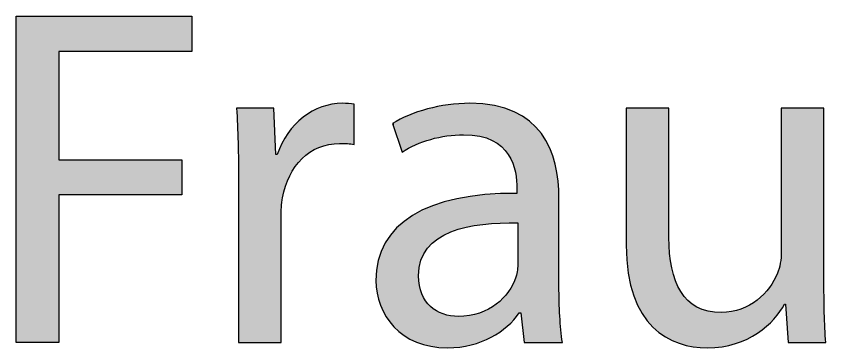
# Model space of a CAD drawing. Extents: x 0 to 360, y -268 to 0.
# Drawn here: x 206.91 to 211.92, y -177.43 to -175.38 of the extents above; entities that cross this region are included whole.
import ezdxf

# ---------------------------------------------------------------- set-up
doc = ezdxf.new("R2010")
doc.units = 0
doc.layers.add('LAYER_1', color=7, linetype='CONTINUOUS')

# ---------------------------------------------------------------- blocks, each defined once
blk = doc.blocks.new('*U275')
at = {"layer": 'LAYER_1', "color": 250, "extrusion": (0, 0, -1)}
for points in [[(-206.9059, -177.4002), (-206.9059, -175.3793), (-207.1698, -177.4002)], [(-207.1698, -177.4002), (-206.9059, -175.3793), (-207.1698, -175.3793)], [(-207.9311, -175.5982), (-207.9311, -175.3793), (-207.9939, -175.5982)], [(-207.9939, -175.5982), (-207.9311, -175.3793), (-207.9939, -175.3793)]]:
    blk.add_solid(points, dxfattribs=at)
at = {"layer": 'LAYER_1', "color": 250}
for points in [[(207.1698, -175.5982), (207.1698, -175.3793), (207.9311, -175.5982)], [(207.9311, -175.5982), (207.1698, -175.3793), (207.9311, -175.3793)], [(207.1698, -176.4857), (207.1698, -176.2699), (207.9311, -176.4857)], [(207.9311, -176.4857), (207.1698, -176.2699), (207.9311, -176.2699)]]:
    blk.add_solid(points, dxfattribs=at)
blk = doc.blocks.new('*U276')
at = {"layer": 'LAYER_1', "color": 250, "extrusion": (0, 0, -1)}
for points in [[(-208.2797, -176.1619), (-208.2701, -175.949), (-208.2797, -175.949)], [(-208.2825, -176.4018), (-208.2797, -175.949), (-208.2825, -175.949)], [(-208.2825, -177.4002), (-208.2825, -175.949), (-208.501, -177.4002)], [(-208.501, -177.4002), (-208.2825, -175.949), (-208.501, -175.949)], [(-208.501, -177.4002), (-208.501, -175.949), (-208.5134, -177.4002)], [(-208.5134, -177.4002), (-208.501, -175.949), (-208.5134, -176.2368)], [(-208.7802, -176.1925), (-208.7802, -175.9493), (-208.7981, -176.1872)], [(-208.7981, -176.1872), (-208.7981, -175.9412), (-208.8417, -176.1742)], [(-208.8417, -176.1742), (-208.8417, -175.9298), (-208.8612, -176.1724)], [(-208.8612, -176.1724), (-208.8612, -175.9246), (-208.9089, -176.1679)], [(-208.9991, -176.1739), (-208.9268, -175.919), (-208.9991, -175.925)], [(-208.6758, -176.2616), (-208.6758, -176.0111), (-208.6827, -176.256)], [(-208.6827, -176.256), (-208.6827, -176.0048), (-208.7247, -176.222)], [(-208.7247, -176.222), (-208.7247, -175.9771), (-208.7383, -176.2148)], [(-208.7383, -176.2148), (-208.7383, -175.9682), (-208.7802, -176.1925)], [(-208.6324, -176.3131), (-208.6324, -176.0506), (-208.6339, -176.3105)], [(-208.6339, -176.3105), (-208.6339, -176.0492), (-208.6758, -176.2616)], [(-208.5882, -176.3957), (-208.5882, -176.1049), (-208.5996, -176.3678)], [(-208.5996, -176.3678), (-208.5996, -176.091), (-208.6324, -176.3131)], [(-208.5512, -176.5568), (-208.5512, -176.1672), (-208.5554, -176.5038)], [(-208.5554, -176.5038), (-208.5554, -176.1602), (-208.5732, -176.4325)], [(-208.5732, -176.4325), (-208.5732, -176.1302), (-208.5882, -176.3957)], [(-208.5458, -176.6266), (-208.5458, -176.1804), (-208.5512, -176.5568)], [(-208.5134, -177.4002), (-208.5134, -176.2368), (-208.5223, -177.4002)], [(-208.5223, -177.4002), (-208.5134, -176.2368), (-208.5223, -176.2368)], [(-208.5223, -177.4002), (-208.5223, -176.2368), (-208.5458, -177.4002)]]:
    blk.add_solid(points, dxfattribs=at)
at = {"layer": 'LAYER_1', "color": 250}
for points in [[(208.2797, -176.1619), (208.2797, -175.949), (208.2825, -176.4018)], [(208.7802, -176.1925), (208.7383, -175.9682), (208.7802, -175.9493)], [(208.7981, -176.1872), (208.7802, -175.9493), (208.7981, -175.9412)], [(208.8417, -176.1742), (208.7981, -175.9412), (208.8417, -175.9298)], [(208.8612, -176.1724), (208.8417, -175.9298), (208.8612, -175.9246)], [(208.9089, -176.1679), (208.8612, -175.9246), (208.9089, -175.9205)], [(208.9268, -176.1691), (208.9089, -175.9205), (208.9268, -175.919)], [(208.9089, -176.1679), (208.9089, -175.9205), (208.9268, -176.1691)], [(208.9268, -176.1691), (208.9268, -175.919), (208.9991, -176.1739)], [(208.6758, -176.2616), (208.6339, -176.0492), (208.6758, -176.0111)], [(208.6827, -176.256), (208.6758, -176.0111), (208.6827, -176.0048)], [(208.7247, -176.222), (208.6827, -176.0048), (208.7247, -175.9771)], [(208.7383, -176.2148), (208.7247, -175.9771), (208.7383, -175.9682)], [(208.6324, -176.3131), (208.5996, -176.091), (208.6324, -176.0506)], [(208.6339, -176.3105), (208.6324, -176.0506), (208.6339, -176.0492)], [(208.5882, -176.3957), (208.5732, -176.1302), (208.5882, -176.1049)], [(208.5996, -176.3678), (208.5882, -176.1049), (208.5996, -176.091)], [(208.5512, -176.5568), (208.5458, -176.1804), (208.5512, -176.1672)], [(208.5554, -176.5038), (208.5512, -176.1672), (208.5554, -176.1602)], [(208.5732, -176.4325), (208.5554, -176.1602), (208.5732, -176.1302)], [(208.5458, -177.4002), (208.5223, -176.2368), (208.5458, -176.1804)]]:
    blk.add_solid(points, dxfattribs=at)
blk = doc.blocks.new('*U277')
at = {"layer": 'LAYER_1', "color": 250}
for points in [[(209.4173, -176.1619), (209.412, -175.9674), (209.4173, -175.9656)], [(209.4185, -176.1615), (209.4173, -175.9656), (209.4185, -175.9652)], [(209.4279, -176.1581), (209.4185, -175.9652), (209.4279, -175.962)], [(209.4295, -176.1575), (209.4279, -175.962), (209.4295, -175.9615)], [(209.4405, -176.1536), (209.4295, -175.9615), (209.4405, -175.9577)], [(209.4518, -176.1495), (209.4405, -175.9577), (209.4518, -175.9538)], [(209.453, -176.1491), (209.4518, -175.9538), (209.453, -175.9536)], [(209.4549, -176.1484), (209.453, -175.9536), (209.4549, -175.9532)], [(209.471, -176.1426), (209.4549, -175.9532), (209.471, -175.95)], [(209.4725, -176.142), (209.471, -175.95), (209.4725, -175.9497)], [(209.4739, -176.1418), (209.4725, -175.9497), (209.4739, -175.9494)], [(209.4821, -176.1401), (209.4739, -175.9494), (209.4821, -175.9478)], [(209.4838, -176.1397), (209.4821, -175.9478), (209.4838, -175.9474)], [(209.5077, -176.1347), (209.4838, -175.9474), (209.5077, -175.9426)], [(209.5161, -176.133), (209.5077, -175.9426), (209.5161, -175.941)], [(209.5494, -176.1261), (209.5161, -175.941), (209.5494, -175.9343)], [(209.5546, -176.125), (209.5494, -175.9343), (209.5546, -175.9333)], [(209.5731, -176.1211), (209.5546, -175.9333), (209.5731, -175.9295)], [(209.5772, -176.1208), (209.5731, -175.9295), (209.5772, -175.9287)], [(209.5802, -176.1206), (209.5772, -175.9287), (209.5802, -175.9281)], [(209.595, -176.1196), (209.5802, -175.9281), (209.595, -175.9271)], [(209.5969, -176.1195), (209.595, -175.9271), (209.5969, -175.927)], [(209.6335, -176.1169), (209.5969, -175.927), (209.6335, -175.9245)], [(209.6427, -176.1163), (209.6335, -175.9245), (209.6427, -175.9239)], [(209.6434, -176.1163), (209.6427, -175.9239), (209.6434, -175.9239)], [(209.6525, -176.1156), (209.6434, -175.9239), (209.6525, -175.9232)], [(209.6764, -176.114), (209.6525, -175.9232), (209.6764, -175.9216)], [(209.6786, -176.1142), (209.6764, -175.9216), (209.6786, -175.9215)], [(209.6764, -176.114), (209.6764, -175.9216), (209.6786, -176.1142)], [(209.6913, -176.1153), (209.6786, -175.9215), (209.6913, -175.9206)], [(209.6786, -176.1142), (209.6786, -175.9215), (209.6913, -176.1153)], [(209.7122, -176.1171), (209.6913, -175.9206), (209.7122, -175.9192)], [(209.6913, -176.1153), (209.6913, -175.9206), (209.7122, -176.1171)], [(209.7157, -176.1174), (209.7122, -175.9192), (209.7157, -175.919)], [(209.7122, -176.1171), (209.7122, -175.9192), (209.7157, -176.1174)], [(209.7157, -176.1174), (209.7157, -175.919), (209.7227, -176.118)], [(209.7227, -176.118), (209.7227, -175.9193), (209.7421, -176.1197)], [(209.7421, -176.1197), (209.7421, -175.9201), (209.7441, -176.1198)], [(209.7441, -176.1198), (209.7441, -175.9202), (209.7743, -176.1224)], [(209.7743, -176.1224), (209.7743, -175.9215), (209.7759, -176.1226)], [(209.7759, -176.1226), (209.7759, -175.9216), (209.7875, -176.1264)], [(209.7875, -176.1264), (209.7875, -175.9221), (209.7947, -176.1288)], [(209.7947, -176.1288), (209.7947, -175.9224), (209.795, -176.1289)], [(209.795, -176.1289), (209.795, -175.9224), (209.8029, -176.1315)], [(209.8029, -176.1315), (209.8029, -175.9236), (209.8079, -176.1332)], [(209.8079, -176.1332), (209.8079, -175.9243), (209.8297, -176.1404)], [(209.8297, -176.1404), (209.8297, -175.9273), (209.8466, -176.146)], [(209.8466, -176.146), (209.8466, -175.9297), (209.8533, -176.1482)], [(209.8533, -176.1482), (209.8533, -175.9307), (209.8668, -176.1572)], [(209.8668, -176.1572), (209.8668, -175.9326), (209.8781, -176.1648)], [(209.8781, -176.1648), (209.8781, -175.9354), (209.8998, -176.1793)], [(209.8998, -176.1793), (209.8998, -175.9409), (209.9031, -176.1815)], [(209.9031, -176.1815), (209.9031, -175.9417), (209.9114, -176.1871)], [(209.9114, -176.1871), (209.9114, -175.9438), (209.9196, -176.1966)], [(209.9196, -176.1966), (209.9196, -175.9459), (209.9314, -176.2103)], [(209.9314, -176.2103), (209.9314, -175.9488), (209.9468, -176.2283)], [(209.9468, -176.2283), (209.9468, -175.9547), (209.9528, -176.2353)], [(209.9528, -176.2353), (209.9528, -175.957), (209.9538, -176.2373)], [(209.9538, -176.2373), (209.9538, -175.9574), (209.9804, -176.2893)], [(209.2954, -176.2218), (209.2618, -176.0314), (209.2954, -176.0141)], [(209.3074, -176.2152), (209.2954, -176.0141), (209.3074, -176.0079)], [(209.3078, -176.2149), (209.3074, -176.0079), (209.3078, -176.0077)], [(209.3353, -176.1998), (209.3078, -176.0077), (209.3353, -175.9936)], [(209.3597, -176.1863), (209.3353, -175.9936), (209.3597, -175.9853)], [(209.3786, -176.1759), (209.3597, -175.9853), (209.3786, -175.9788)], [(209.3841, -176.1739), (209.3786, -175.9788), (209.3841, -175.977)], [(209.3974, -176.1691), (209.3841, -175.977), (209.3974, -175.9724)], [(209.3987, -176.1686), (209.3974, -175.9724), (209.3987, -175.972)], [(209.4011, -176.1678), (209.3987, -175.972), (209.4011, -175.9711)], [(209.4026, -176.1672), (209.4011, -175.9711), (209.4026, -175.9707)], [(209.4088, -176.165), (209.4026, -175.9707), (209.4088, -175.9685)], [(209.412, -176.1638), (209.4088, -175.9685), (209.412, -175.9674)], [(209.9804, -176.2893), (209.9804, -175.9675), (209.9808, -176.2906)], [(209.9808, -176.2906), (209.9808, -175.9676), (209.9872, -176.3128)], [(209.9872, -176.3128), (209.9872, -175.9701), (209.989, -176.3189)], [(209.989, -176.3189), (209.989, -175.9708), (209.9967, -176.345)], [(209.9967, -176.345), (209.9967, -175.9749), (210.0003, -176.3824)], [(210.0003, -176.3824), (210.0003, -175.9768), (210.0065, -176.4468)], [(210.0306, -177.2173), (210.0306, -175.9929), (210.0402, -177.3021)], [(210.0402, -177.3021), (210.0402, -175.998), (210.0513, -177.4002)], [(209.2453, -176.0739), (209.2355, -176.0449), (209.2453, -176.0399)], [(209.2618, -176.1227), (209.2453, -176.0399), (209.2618, -176.0314)], [(209.2453, -176.0739), (209.2453, -176.0399), (209.2618, -176.1227)], [(209.2618, -176.1227), (209.2618, -176.0314), (209.2954, -176.2218)], [(209.6335, -176.7023), (209.5969, -176.521), (209.6335, -176.5104)], [(209.6427, -176.6991), (209.6335, -176.5104), (209.6427, -176.509)], [(209.6434, -176.6989), (209.6427, -176.509), (209.6434, -176.5089)], [(209.6525, -176.6964), (209.6434, -176.5089), (209.6525, -176.5076)], [(209.6764, -176.6901), (209.6525, -176.5076), (209.6764, -176.5041)], [(209.6786, -176.6895), (209.6764, -176.5041), (209.6786, -176.5037)], [(209.6913, -176.6861), (209.6786, -176.5037), (209.6913, -176.5019)], [(209.7122, -176.682), (209.6913, -176.5019), (209.7122, -176.4988)], [(209.7157, -176.6813), (209.7122, -176.4988), (209.7157, -176.4983)], [(209.7227, -176.6799), (209.7157, -176.4983), (209.7227, -176.4972)], [(209.7421, -176.676), (209.7227, -176.4972), (209.7421, -176.4944)], [(209.7441, -176.6758), (209.7421, -176.4944), (209.7441, -176.4941)], [(209.7743, -176.6715), (209.7441, -176.4941), (209.7743, -176.4896)], [(209.7759, -176.6712), (209.7743, -176.4896), (209.7759, -176.4894)], [(209.7875, -176.6696), (209.7759, -176.4894), (209.7875, -176.4877)], [(209.7947, -176.6686), (209.7875, -176.4877), (209.7947, -176.4866)], [(209.795, -176.6685), (209.7947, -176.4866), (209.795, -176.4866)], [(209.8029, -176.6679), (209.795, -176.4866), (209.8029, -176.4854)], [(209.8079, -176.6676), (209.8029, -176.4854), (209.8079, -176.4846)], [(209.8297, -176.6659), (209.8079, -176.4846), (209.8297, -176.4838)], [(209.8466, -176.6647), (209.8297, -176.4838), (209.8466, -176.4831)], [(209.8533, -176.6642), (209.8466, -176.4831), (209.8533, -176.4828)], [(209.8668, -176.6631), (209.8533, -176.4828), (209.8668, -176.4823)], [(209.8781, -176.6623), (209.8668, -176.4823), (209.8781, -176.4818)], [(209.8998, -176.6607), (209.8781, -176.4818), (209.8998, -176.481)], [(209.9031, -176.6604), (209.8998, -176.481), (209.9031, -176.4809)], [(209.9114, -176.6604), (209.9031, -176.4809), (209.9114, -176.4805)], [(209.9196, -176.6603), (209.9114, -176.4805), (209.9196, -176.4802)], [(209.9314, -176.6602), (209.9196, -176.4802), (209.9314, -176.4797)], [(209.9468, -176.6601), (209.9314, -176.4797), (209.9468, -176.4791)], [(209.9528, -176.6601), (209.9468, -176.4791), (209.9528, -176.4789)], [(209.9538, -176.6601), (209.9528, -176.4789), (209.9538, -176.4788)], [(209.9804, -176.6599), (209.9538, -176.4788), (209.9804, -176.4778)], [(209.9808, -176.6599), (209.9804, -176.4778), (209.9808, -176.4778)], [(209.9872, -176.6598), (209.9808, -176.4778), (209.9872, -176.4775)], [(209.989, -176.6598), (209.9872, -176.4775), (209.989, -176.4774)], [(209.9967, -176.6598), (209.989, -176.4774), (209.9967, -176.4771)], [(210.0003, -176.6598), (209.9967, -176.4771), (210.0003, -176.477)], [(210.0065, -176.6597), (210.0003, -176.477), (210.0065, -176.4767)], [(209.4518, -176.8174), (209.4405, -176.5722), (209.4518, -176.5673)], [(209.453, -176.8156), (209.4518, -176.5673), (209.453, -176.5668)], [(209.4549, -176.8136), (209.453, -176.5668), (209.4549, -176.566)], [(209.471, -176.7964), (209.4549, -176.566), (209.471, -176.5591)], [(209.4725, -176.7948), (209.471, -176.5591), (209.4725, -176.5585)], [(209.4739, -176.7933), (209.4725, -176.5585), (209.4739, -176.5579)], [(209.4821, -176.7846), (209.4739, -176.5579), (209.4821, -176.5544)], [(209.4838, -176.7832), (209.4821, -176.5544), (209.4838, -176.5536)], [(209.5077, -176.7643), (209.4838, -176.5536), (209.5077, -176.5467)], [(209.5161, -176.7576), (209.5077, -176.5467), (209.5161, -176.5443)], [(209.5494, -176.7376), (209.5161, -176.5443), (209.5494, -176.5347)], [(209.5546, -176.7346), (209.5494, -176.5347), (209.5546, -176.5332)], [(209.5731, -176.726), (209.5546, -176.5332), (209.5731, -176.5278)], [(209.5772, -176.7242), (209.5731, -176.5278), (209.5772, -176.5266)], [(209.5802, -176.7228), (209.5772, -176.5266), (209.5802, -176.5258)], [(209.595, -176.716), (209.5802, -176.5258), (209.595, -176.5215)], [(209.5969, -176.7151), (209.595, -176.5215), (209.5969, -176.521)], [(209.3597, -177.3844), (209.3353, -176.6308), (209.3597, -176.6138)], [(209.3786, -177.3946), (209.3597, -176.6138), (209.3786, -176.6035)], [(209.3597, -177.3844), (209.3597, -176.6138), (209.3786, -177.3946)], [(209.3841, -177.3975), (209.3786, -176.6035), (209.3841, -176.6005)], [(209.3786, -177.3946), (209.3786, -176.6035), (209.3841, -177.3975)], [(209.3974, -177.4014), (209.3841, -176.6005), (209.3974, -176.5932)], [(209.3841, -177.3975), (209.3841, -176.6005), (209.3974, -177.4014)], [(209.3987, -176.9688), (209.3974, -176.5932), (209.3987, -176.5925)], [(209.4011, -176.9363), (209.3987, -176.5925), (209.4011, -176.5911)], [(209.4026, -176.9304), (209.4011, -176.5911), (209.4026, -176.5903)], [(209.4088, -176.9045), (209.4026, -176.5903), (209.4088, -176.5869)], [(209.412, -176.8912), (209.4088, -176.5869), (209.412, -176.5852)], [(209.4173, -176.8791), (209.412, -176.5852), (209.4173, -176.5823)], [(209.4185, -176.8764), (209.4173, -176.5823), (209.4185, -176.5816)], [(209.4279, -176.8547), (209.4185, -176.5816), (209.4279, -176.5776)], [(209.4295, -176.8511), (209.4279, -176.5776), (209.4295, -176.5769)], [(209.4405, -176.8345), (209.4295, -176.5769), (209.4405, -176.5722)], [(209.2954, -177.346), (209.2618, -176.6906), (209.2954, -176.6608)], [(209.3074, -177.3562), (209.2954, -176.6608), (209.3074, -176.6502)], [(209.2954, -177.346), (209.2954, -176.6608), (209.3074, -177.3562)], [(209.3078, -177.3566), (209.3074, -176.6502), (209.3078, -176.6499)], [(209.3074, -177.3562), (209.3074, -176.6502), (209.3078, -177.3566)], [(209.3353, -177.3713), (209.3078, -176.6499), (209.3353, -176.6308)], [(209.3078, -177.3566), (209.3078, -176.6499), (209.3353, -177.3713)], [(209.3353, -177.3713), (209.3353, -176.6308), (209.3597, -177.3844)], [(209.2453, -177.3034), (209.2355, -176.7209), (209.2453, -176.7096)], [(209.2618, -177.3175), (209.2453, -176.7096), (209.2618, -176.6906)], [(209.2453, -177.3034), (209.2453, -176.7096), (209.2618, -177.3175)], [(209.2618, -177.3175), (209.2618, -176.6906), (209.2954, -177.346)], [(209.223, -177.2747), (209.1965, -176.7753), (209.223, -176.7351)], [(209.2355, -177.2908), (209.223, -176.7351), (209.2355, -176.7209)], [(209.223, -177.2747), (209.223, -176.7351), (209.2355, -177.2908)], [(209.2355, -177.2908), (209.2355, -176.7209), (209.2453, -177.3034)], [(209.191, -177.2294), (209.166, -176.836), (209.191, -176.7836)], [(209.1965, -177.2405), (209.191, -176.7836), (209.1965, -176.7753)], [(209.191, -177.2294), (209.191, -176.7836), (209.1965, -177.2405)], [(209.1965, -177.2405), (209.1965, -176.7753), (209.223, -177.2747)], [(209.1615, -177.17), (209.148, -176.8924), (209.1615, -176.85)], [(209.166, -177.179), (209.1615, -176.85), (209.166, -176.836)], [(209.1615, -177.17), (209.1615, -176.85), (209.166, -177.179)], [(209.166, -177.179), (209.166, -176.836), (209.191, -177.2294)], [(209.148, -177.1214), (209.1405, -176.9338), (209.148, -176.8924)], [(209.148, -177.1214), (209.148, -176.8924), (209.1615, -177.17)], [(210.012, -177.2284), (210.0095, -176.9512), (210.012, -176.9115)], [(209.1371, -177.0569), (209.1335, -177.0164), (209.1371, -176.9525)], [(209.1405, -177.0946), (209.1371, -176.9525), (209.1405, -176.9338)], [(209.1371, -177.0569), (209.1371, -176.9525), (209.1405, -177.0946)], [(209.1405, -177.0946), (209.1405, -176.9338), (209.148, -177.1214)], [(210.0065, -177.2353), (210.0003, -176.9954), (210.0065, -176.9657)], [(210.0095, -177.2315), (210.0065, -176.9657), (210.0095, -176.9512)], [(209.3974, -177.4014), (209.3974, -176.9864), (209.3987, -177.4018)], [(209.3987, -177.4018), (209.3987, -177.0179), (209.4011, -177.4025)], [(209.9967, -177.2475), (209.989, -177.0217), (209.9967, -177.0039)], [(210.0003, -177.243), (209.9967, -177.0039), (210.0003, -176.9954)], [(209.4011, -177.4025), (209.4011, -177.0364), (209.4026, -177.4029)], [(209.4026, -177.4029), (209.4026, -177.0472), (209.4088, -177.4047)], [(209.9804, -177.2661), (209.9538, -177.0852), (209.9804, -177.0418)], [(209.9808, -177.2657), (209.9804, -177.0418), (209.9808, -177.0411)], [(209.9872, -177.2593), (209.9808, -177.0411), (209.9872, -177.0259)], [(209.989, -177.257), (209.9872, -177.0259), (209.989, -177.0217)], [(209.4088, -177.4047), (209.4088, -177.0743), (209.412, -177.4057)], [(209.412, -177.4057), (209.412, -177.0837), (209.4173, -177.4072)], [(209.4173, -177.4072), (209.4173, -177.0992), (209.4185, -177.4076)], [(209.4185, -177.4076), (209.4185, -177.1017), (209.4279, -177.4103)], [(209.9314, -177.3111), (209.9196, -177.1263), (209.9314, -177.1122)], [(209.9468, -177.2991), (209.9314, -177.1122), (209.9468, -177.0937)], [(209.9528, -177.2931), (209.9468, -177.0937), (209.9528, -177.0864)], [(209.9538, -177.2922), (209.9528, -177.0864), (209.9538, -177.0852)], [(209.4279, -177.4103), (209.4279, -177.1219), (209.4295, -177.4108)], [(209.4295, -177.4108), (209.4295, -177.1245), (209.4405, -177.414)], [(209.4405, -177.414), (209.4405, -177.1426), (209.4518, -177.4173)], [(209.4518, -177.4173), (209.4518, -177.1571), (209.453, -177.4177)], [(209.453, -177.4177), (209.453, -177.1587), (209.4549, -177.4182)], [(209.4549, -177.4182), (209.4549, -177.1611), (209.471, -177.423)], [(209.8781, -177.3488), (209.8668, -177.1702), (209.8781, -177.163)], [(209.8998, -177.3357), (209.8781, -177.163), (209.8998, -177.1438)], [(209.9031, -177.3331), (209.8998, -177.1438), (209.9031, -177.1409)], [(209.9114, -177.3267), (209.9031, -177.1409), (209.9114, -177.1336)], [(209.9196, -177.3203), (209.9114, -177.1336), (209.9196, -177.1263)], [(209.471, -177.423), (209.471, -177.1776), (209.4725, -177.4234)], [(209.4725, -177.4234), (209.4725, -177.1787), (209.4739, -177.4238)], [(209.4739, -177.4238), (209.4739, -177.1797), (209.4821, -177.4245)], [(209.4821, -177.4245), (209.4821, -177.1857), (209.4838, -177.4247)], [(209.4838, -177.4247), (209.4838, -177.1869), (209.5077, -177.4268)], [(209.5077, -177.4268), (209.5077, -177.2045), (209.5161, -177.4276)], [(209.5161, -177.4276), (209.5161, -177.2083), (209.5494, -177.4306)], [(209.7743, -177.3991), (209.7441, -177.2264), (209.7743, -177.2176)], [(209.7759, -177.3986), (209.7743, -177.2176), (209.7759, -177.217)], [(209.7875, -177.3949), (209.7759, -177.217), (209.7875, -177.2126)], [(209.7947, -177.3916), (209.7875, -177.2126), (209.7947, -177.2098)], [(209.795, -177.3914), (209.7947, -177.2098), (209.795, -177.2097)], [(209.8029, -177.3879), (209.795, -177.2097), (209.8029, -177.2067)], [(209.8079, -177.3856), (209.8029, -177.2067), (209.8079, -177.2043)], [(209.8297, -177.3757), (209.8079, -177.2043), (209.8297, -177.1939)], [(209.8466, -177.3679), (209.8297, -177.1939), (209.8466, -177.1831)], [(209.8533, -177.3639), (209.8466, -177.1831), (209.8533, -177.1788)], [(209.8668, -177.3557), (209.8533, -177.1788), (209.8668, -177.1702)], [(209.5494, -177.4306), (209.5494, -177.2234), (209.5546, -177.4311)], [(209.5546, -177.4311), (209.5546, -177.2247), (209.5731, -177.4327)], [(209.5731, -177.4327), (209.5731, -177.2292), (209.5772, -177.4331)], [(209.6525, -177.4285), (209.6434, -177.2383), (209.6525, -177.2379)], [(209.6764, -177.424), (209.6525, -177.2379), (209.6764, -177.237)], [(209.6786, -177.4236), (209.6764, -177.237), (209.6786, -177.2369)], [(209.6913, -177.4213), (209.6786, -177.2369), (209.6913, -177.2354)], [(209.7122, -177.4174), (209.6913, -177.2354), (209.7122, -177.2329)], [(209.7157, -177.4167), (209.7122, -177.2329), (209.7157, -177.2322)], [(209.7227, -177.4154), (209.7157, -177.2322), (209.7227, -177.2307)], [(209.7421, -177.4093), (209.7227, -177.2307), (209.7421, -177.2268)], [(209.7441, -177.4086), (209.7421, -177.2268), (209.7441, -177.2264)]]:
    blk.add_solid(points, dxfattribs=at)
at = {"layer": 'LAYER_1', "color": 250, "extrusion": (0, 0, -1)}
for points in [[(-209.4173, -176.1619), (-209.4173, -175.9656), (-209.4185, -176.1615)], [(-209.4185, -176.1615), (-209.4185, -175.9652), (-209.4279, -176.1581)], [(-209.4279, -176.1581), (-209.4279, -175.962), (-209.4295, -176.1575)], [(-209.4295, -176.1575), (-209.4295, -175.9615), (-209.4405, -176.1536)], [(-209.4405, -176.1536), (-209.4405, -175.9577), (-209.4518, -176.1495)], [(-209.4518, -176.1495), (-209.4518, -175.9538), (-209.453, -176.1491)], [(-209.453, -176.1491), (-209.453, -175.9536), (-209.4549, -176.1484)], [(-209.4549, -176.1484), (-209.4549, -175.9532), (-209.471, -176.1426)], [(-209.471, -176.1426), (-209.471, -175.95), (-209.4725, -176.142)], [(-209.4725, -176.142), (-209.4725, -175.9497), (-209.4739, -176.1418)], [(-209.4739, -176.1418), (-209.4739, -175.9494), (-209.4821, -176.1401)], [(-209.4821, -176.1401), (-209.4821, -175.9478), (-209.4838, -176.1397)], [(-209.4838, -176.1397), (-209.4838, -175.9474), (-209.5077, -176.1347)], [(-209.5077, -176.1347), (-209.5077, -175.9426), (-209.5161, -176.133)], [(-209.5161, -176.133), (-209.5161, -175.941), (-209.5494, -176.1261)], [(-209.5494, -176.1261), (-209.5494, -175.9343), (-209.5546, -176.125)], [(-209.5546, -176.125), (-209.5546, -175.9333), (-209.5731, -176.1211)], [(-209.5731, -176.1211), (-209.5731, -175.9295), (-209.5772, -176.1208)], [(-209.5772, -176.1208), (-209.5772, -175.9287), (-209.5802, -176.1206)], [(-209.5802, -176.1206), (-209.5802, -175.9281), (-209.595, -176.1196)], [(-209.595, -176.1196), (-209.595, -175.9271), (-209.5969, -176.1195)], [(-209.5969, -176.1195), (-209.5969, -175.927), (-209.6335, -176.1169)], [(-209.6335, -176.1169), (-209.6335, -175.9245), (-209.6427, -176.1163)], [(-209.6427, -176.1163), (-209.6427, -175.9239), (-209.6434, -176.1163)], [(-209.6434, -176.1163), (-209.6434, -175.9239), (-209.6525, -176.1156)], [(-209.6525, -176.1156), (-209.6525, -175.9232), (-209.6764, -176.114)], [(-209.7227, -176.118), (-209.7157, -175.919), (-209.7227, -175.9193)], [(-209.7421, -176.1197), (-209.7227, -175.9193), (-209.7421, -175.9201)], [(-209.7441, -176.1198), (-209.7421, -175.9201), (-209.7441, -175.9202)], [(-209.7743, -176.1224), (-209.7441, -175.9202), (-209.7743, -175.9215)], [(-209.7759, -176.1226), (-209.7743, -175.9215), (-209.7759, -175.9216)], [(-209.7875, -176.1264), (-209.7759, -175.9216), (-209.7875, -175.9221)], [(-209.7947, -176.1288), (-209.7875, -175.9221), (-209.7947, -175.9224)], [(-209.795, -176.1289), (-209.7947, -175.9224), (-209.795, -175.9224)], [(-209.8029, -176.1315), (-209.795, -175.9224), (-209.8029, -175.9236)], [(-209.8079, -176.1332), (-209.8029, -175.9236), (-209.8079, -175.9243)], [(-209.8297, -176.1404), (-209.8079, -175.9243), (-209.8297, -175.9273)], [(-209.8466, -176.146), (-209.8297, -175.9273), (-209.8466, -175.9297)], [(-209.8533, -176.1482), (-209.8466, -175.9297), (-209.8533, -175.9307)], [(-209.8668, -176.1572), (-209.8533, -175.9307), (-209.8668, -175.9326)], [(-209.8781, -176.1648), (-209.8668, -175.9326), (-209.8781, -175.9354)], [(-209.8998, -176.1793), (-209.8781, -175.9354), (-209.8998, -175.9409)], [(-209.9031, -176.1815), (-209.8998, -175.9409), (-209.9031, -175.9417)], [(-209.9114, -176.1871), (-209.9031, -175.9417), (-209.9114, -175.9438)], [(-209.9196, -176.1966), (-209.9114, -175.9438), (-209.9196, -175.9459)], [(-209.9314, -176.2103), (-209.9196, -175.9459), (-209.9314, -175.9488)], [(-209.9468, -176.2283), (-209.9314, -175.9488), (-209.9468, -175.9547)], [(-209.9528, -176.2353), (-209.9468, -175.9547), (-209.9528, -175.957)], [(-209.9538, -176.2373), (-209.9528, -175.957), (-209.9538, -175.9574)], [(-209.9804, -176.2893), (-209.9538, -175.9574), (-209.9804, -175.9675)], [(-209.2954, -176.2218), (-209.2954, -176.0141), (-209.3074, -176.2152)], [(-209.3074, -176.2152), (-209.3074, -176.0079), (-209.3078, -176.2149)], [(-209.3078, -176.2149), (-209.3078, -176.0077), (-209.3353, -176.1998)], [(-209.3353, -176.1998), (-209.3353, -175.9936), (-209.3597, -176.1863)], [(-209.3597, -176.1863), (-209.3597, -175.9853), (-209.3786, -176.1759)], [(-209.3786, -176.1759), (-209.3786, -175.9788), (-209.3841, -176.1739)], [(-209.3841, -176.1739), (-209.3841, -175.977), (-209.3974, -176.1691)], [(-209.3974, -176.1691), (-209.3974, -175.9724), (-209.3987, -176.1686)], [(-209.3987, -176.1686), (-209.3987, -175.972), (-209.4011, -176.1678)], [(-209.4011, -176.1678), (-209.4011, -175.9711), (-209.4026, -176.1672)], [(-209.4026, -176.1672), (-209.4026, -175.9707), (-209.4088, -176.165)], [(-209.4088, -176.165), (-209.4088, -175.9685), (-209.412, -176.1638)], [(-209.412, -176.1638), (-209.412, -175.9674), (-209.4173, -176.1619)], [(-209.9808, -176.2906), (-209.9804, -175.9675), (-209.9808, -175.9676)], [(-209.9872, -176.3128), (-209.9808, -175.9676), (-209.9872, -175.9701)], [(-209.989, -176.3189), (-209.9872, -175.9701), (-209.989, -175.9708)], [(-209.9967, -176.345), (-209.989, -175.9708), (-209.9967, -175.9749)], [(-210.0003, -176.3824), (-209.9967, -175.9749), (-210.0003, -175.9768)], [(-210.0065, -176.4468), (-210.0003, -175.9768), (-210.0065, -175.9801)], [(-210.0065, -176.6597), (-210.0065, -175.9801), (-210.0095, -176.6597)], [(-210.0095, -176.6597), (-210.0065, -175.9801), (-210.0095, -175.9817)], [(-210.0095, -176.6597), (-210.0095, -175.9817), (-210.012, -176.6597)], [(-210.012, -176.6597), (-210.0095, -175.9817), (-210.012, -175.983)], [(-210.012, -177.2284), (-210.012, -175.983), (-210.0209, -177.2173)], [(-210.0209, -177.2173), (-210.012, -175.983), (-210.0209, -175.9878)], [(-210.0209, -177.2173), (-210.0209, -175.9878), (-210.0306, -177.2173)], [(-210.0306, -177.2173), (-210.0209, -175.9878), (-210.0306, -175.9929)], [(-210.0402, -177.3021), (-210.0306, -175.9929), (-210.0402, -175.998)], [(-210.0513, -177.4002), (-210.0402, -175.998), (-210.0513, -176.0059)], [(-210.0513, -177.4002), (-210.0513, -176.0059), (-210.0851, -177.4002)], [(-210.0851, -177.4002), (-210.0513, -176.0059), (-210.0851, -176.03)], [(-210.0851, -177.4002), (-210.0851, -176.03), (-210.1242, -177.4002)], [(-210.1242, -177.4002), (-210.0851, -176.03), (-210.1242, -176.0663)], [(-210.1242, -177.4002), (-210.1242, -176.0663), (-210.1577, -177.4002)], [(-210.1577, -177.4002), (-210.1242, -176.0663), (-210.1577, -176.1064)], [(-210.1577, -177.4002), (-210.1577, -176.1064), (-210.2095, -177.4002)], [(-210.2095, -177.4002), (-210.1577, -176.1064), (-210.2095, -176.1963)], [(-210.2095, -177.4002), (-210.2095, -176.1963), (-210.2432, -177.4002)], [(-210.2432, -177.4002), (-210.2095, -176.1963), (-210.2432, -176.2959)], [(-210.2432, -177.4002), (-210.2432, -176.2959), (-210.2614, -177.4002)], [(-210.2614, -177.4002), (-210.2432, -176.2959), (-210.2614, -176.4016)], [(-210.2614, -177.4002), (-210.2614, -176.4016), (-210.2669, -177.4002)], [(-210.2669, -177.4002), (-210.2614, -176.4016), (-210.2669, -176.5096)], [(-209.6335, -176.7023), (-209.6335, -176.5104), (-209.6427, -176.6991)], [(-209.6427, -176.6991), (-209.6427, -176.509), (-209.6434, -176.6989)], [(-209.6434, -176.6989), (-209.6434, -176.5089), (-209.6525, -176.6964)], [(-209.6525, -176.6964), (-209.6525, -176.5076), (-209.6764, -176.6901)], [(-209.6764, -176.6901), (-209.6764, -176.5041), (-209.6786, -176.6895)], [(-209.6786, -176.6895), (-209.6786, -176.5037), (-209.6913, -176.6861)], [(-209.6913, -176.6861), (-209.6913, -176.5019), (-209.7122, -176.682)], [(-209.7122, -176.682), (-209.7122, -176.4988), (-209.7157, -176.6813)], [(-209.7157, -176.6813), (-209.7157, -176.4983), (-209.7227, -176.6799)], [(-209.7227, -176.6799), (-209.7227, -176.4972), (-209.7421, -176.676)], [(-209.7421, -176.676), (-209.7421, -176.4944), (-209.7441, -176.6758)], [(-209.7441, -176.6758), (-209.7441, -176.4941), (-209.7743, -176.6715)], [(-209.7743, -176.6715), (-209.7743, -176.4896), (-209.7759, -176.6712)], [(-209.7759, -176.6712), (-209.7759, -176.4894), (-209.7875, -176.6696)], [(-209.7875, -176.6696), (-209.7875, -176.4877), (-209.7947, -176.6686)], [(-209.7947, -176.6686), (-209.7947, -176.4866), (-209.795, -176.6685)], [(-209.795, -176.6685), (-209.795, -176.4866), (-209.8029, -176.6679)], [(-209.8029, -176.6679), (-209.8029, -176.4854), (-209.8079, -176.6676)], [(-209.8079, -176.6676), (-209.8079, -176.4846), (-209.8297, -176.6659)], [(-209.8297, -176.6659), (-209.8297, -176.4838), (-209.8466, -176.6647)], [(-209.8466, -176.6647), (-209.8466, -176.4831), (-209.8533, -176.6642)], [(-209.8533, -176.6642), (-209.8533, -176.4828), (-209.8668, -176.6631)], [(-209.8668, -176.6631), (-209.8668, -176.4823), (-209.8781, -176.6623)], [(-209.8781, -176.6623), (-209.8781, -176.4818), (-209.8998, -176.6607)], [(-209.8998, -176.6607), (-209.8998, -176.481), (-209.9031, -176.6604)], [(-209.9031, -176.6604), (-209.9031, -176.4809), (-209.9114, -176.6604)], [(-209.9114, -176.6604), (-209.9114, -176.4805), (-209.9196, -176.6603)], [(-209.9196, -176.6603), (-209.9196, -176.4802), (-209.9314, -176.6602)], [(-209.9314, -176.6602), (-209.9314, -176.4797), (-209.9468, -176.6601)], [(-209.9468, -176.6601), (-209.9468, -176.4791), (-209.9528, -176.6601)], [(-209.9528, -176.6601), (-209.9528, -176.4789), (-209.9538, -176.6601)], [(-209.9538, -176.6601), (-209.9538, -176.4788), (-209.9804, -176.6599)], [(-209.9804, -176.6599), (-209.9804, -176.4778), (-209.9808, -176.6599)], [(-209.9808, -176.6599), (-209.9808, -176.4778), (-209.9872, -176.6598)], [(-209.9872, -176.6598), (-209.9872, -176.4775), (-209.989, -176.6598)], [(-209.989, -176.6598), (-209.989, -176.4774), (-209.9967, -176.6598)], [(-209.9967, -176.6598), (-209.9967, -176.4771), (-210.0003, -176.6598)], [(-210.0003, -176.6598), (-210.0003, -176.477), (-210.0065, -176.6597)], [(-209.4518, -176.8174), (-209.4518, -176.5673), (-209.453, -176.8156)], [(-209.453, -176.8156), (-209.453, -176.5668), (-209.4549, -176.8136)], [(-209.4549, -176.8136), (-209.4549, -176.566), (-209.471, -176.7964)], [(-209.471, -176.7964), (-209.471, -176.5591), (-209.4725, -176.7948)], [(-209.4725, -176.7948), (-209.4725, -176.5585), (-209.4739, -176.7933)], [(-209.4739, -176.7933), (-209.4739, -176.5579), (-209.4821, -176.7846)], [(-209.4821, -176.7846), (-209.4821, -176.5544), (-209.4838, -176.7832)], [(-209.4838, -176.7832), (-209.4838, -176.5536), (-209.5077, -176.7643)], [(-209.5077, -176.7643), (-209.5077, -176.5467), (-209.5161, -176.7576)], [(-209.5161, -176.7576), (-209.5161, -176.5443), (-209.5494, -176.7376)], [(-209.5494, -176.7376), (-209.5494, -176.5347), (-209.5546, -176.7346)], [(-209.5546, -176.7346), (-209.5546, -176.5332), (-209.5731, -176.726)], [(-209.5731, -176.726), (-209.5731, -176.5278), (-209.5772, -176.7242)], [(-209.5772, -176.7242), (-209.5772, -176.5266), (-209.5802, -176.7228)], [(-209.5802, -176.7228), (-209.5802, -176.5258), (-209.595, -176.716)], [(-209.595, -176.716), (-209.595, -176.5215), (-209.5969, -176.7151)], [(-209.5969, -176.7151), (-209.5969, -176.521), (-209.6335, -176.7023)], [(-209.3974, -176.9864), (-209.3974, -176.5932), (-209.3987, -176.9688)], [(-209.3987, -176.9688), (-209.3987, -176.5925), (-209.4011, -176.9363)], [(-209.4011, -176.9363), (-209.4011, -176.5911), (-209.4026, -176.9304)], [(-209.4026, -176.9304), (-209.4026, -176.5903), (-209.4088, -176.9045)], [(-209.4088, -176.9045), (-209.4088, -176.5869), (-209.412, -176.8912)], [(-209.412, -176.8912), (-209.412, -176.5852), (-209.4173, -176.8791)], [(-209.4173, -176.8791), (-209.4173, -176.5823), (-209.4185, -176.8764)], [(-209.4185, -176.8764), (-209.4185, -176.5816), (-209.4279, -176.8547)], [(-209.4279, -176.8547), (-209.4279, -176.5776), (-209.4295, -176.8511)], [(-209.4295, -176.8511), (-209.4295, -176.5769), (-209.4405, -176.8345)], [(-209.4405, -176.8345), (-209.4405, -176.5722), (-209.4518, -176.8174)], [(-210.0065, -177.2353), (-210.0065, -176.9657), (-210.0095, -177.2315)], [(-210.0095, -177.2315), (-210.0095, -176.9512), (-210.012, -177.2284)], [(-209.3987, -177.4018), (-209.3974, -176.9864), (-209.3987, -177.0179)], [(-209.4011, -177.4025), (-209.3987, -177.0179), (-209.4011, -177.0364)], [(-209.9967, -177.2475), (-209.9967, -177.0039), (-210.0003, -177.243)], [(-210.0003, -177.243), (-210.0003, -176.9954), (-210.0065, -177.2353)], [(-209.4026, -177.4029), (-209.4011, -177.0364), (-209.4026, -177.0472)], [(-209.4088, -177.4047), (-209.4026, -177.0472), (-209.4088, -177.0743)], [(-209.9804, -177.2661), (-209.9804, -177.0418), (-209.9808, -177.2657)], [(-209.9808, -177.2657), (-209.9808, -177.0411), (-209.9872, -177.2593)], [(-209.9872, -177.2593), (-209.9872, -177.0259), (-209.989, -177.257)], [(-209.989, -177.257), (-209.989, -177.0217), (-209.9967, -177.2475)], [(-210.2669, -177.4002), (-210.2669, -177.0524), (-210.2719, -177.4002)], [(-210.2719, -177.4002), (-210.2669, -177.0524), (-210.2719, -177.2364)], [(-209.412, -177.4057), (-209.4088, -177.0743), (-209.412, -177.0837)], [(-209.4173, -177.4072), (-209.412, -177.0837), (-209.4173, -177.0992)], [(-209.4185, -177.4076), (-209.4173, -177.0992), (-209.4185, -177.1017)], [(-209.4279, -177.4103), (-209.4185, -177.1017), (-209.4279, -177.1219)], [(-209.9314, -177.3111), (-209.9314, -177.1122), (-209.9468, -177.2991)], [(-209.9468, -177.2991), (-209.9468, -177.0937), (-209.9528, -177.2931)], [(-209.9528, -177.2931), (-209.9528, -177.0864), (-209.9538, -177.2922)], [(-209.9538, -177.2922), (-209.9538, -177.0852), (-209.9804, -177.2661)], [(-209.4295, -177.4108), (-209.4279, -177.1219), (-209.4295, -177.1245)], [(-209.4405, -177.414), (-209.4295, -177.1245), (-209.4405, -177.1426)], [(-209.4518, -177.4173), (-209.4405, -177.1426), (-209.4518, -177.1571)], [(-209.453, -177.4177), (-209.4518, -177.1571), (-209.453, -177.1587)], [(-209.4549, -177.4182), (-209.453, -177.1587), (-209.4549, -177.1611)], [(-209.471, -177.423), (-209.4549, -177.1611), (-209.471, -177.1776)], [(-209.8781, -177.3488), (-209.8781, -177.163), (-209.8998, -177.3357)], [(-209.8998, -177.3357), (-209.8998, -177.1438), (-209.9031, -177.3331)], [(-209.9031, -177.3331), (-209.9031, -177.1409), (-209.9114, -177.3267)], [(-209.9114, -177.3267), (-209.9114, -177.1336), (-209.9196, -177.3203)], [(-209.9196, -177.3203), (-209.9196, -177.1263), (-209.9314, -177.3111)], [(-209.4725, -177.4234), (-209.471, -177.1776), (-209.4725, -177.1787)], [(-209.4739, -177.4238), (-209.4725, -177.1787), (-209.4739, -177.1797)], [(-209.4821, -177.4245), (-209.4739, -177.1797), (-209.4821, -177.1857)], [(-209.4838, -177.4247), (-209.4821, -177.1857), (-209.4838, -177.1869)], [(-209.5077, -177.4268), (-209.4838, -177.1869), (-209.5077, -177.2045)], [(-209.5161, -177.4276), (-209.5077, -177.2045), (-209.5161, -177.2083)], [(-209.5494, -177.4306), (-209.5161, -177.2083), (-209.5494, -177.2234)], [(-209.7743, -177.3991), (-209.7743, -177.2176), (-209.7759, -177.3986)], [(-209.7759, -177.3986), (-209.7759, -177.217), (-209.7875, -177.3949)], [(-209.7875, -177.3949), (-209.7875, -177.2126), (-209.7947, -177.3916)], [(-209.7947, -177.3916), (-209.7947, -177.2098), (-209.795, -177.3914)], [(-209.795, -177.3914), (-209.795, -177.2097), (-209.8029, -177.3879)], [(-209.8029, -177.3879), (-209.8029, -177.2067), (-209.8079, -177.3856)], [(-209.8079, -177.3856), (-209.8079, -177.2043), (-209.8297, -177.3757)], [(-209.8297, -177.3757), (-209.8297, -177.1939), (-209.8466, -177.3679)], [(-209.8466, -177.3679), (-209.8466, -177.1831), (-209.8533, -177.3639)], [(-209.8533, -177.3639), (-209.8533, -177.1788), (-209.8668, -177.3557)], [(-209.8668, -177.3557), (-209.8668, -177.1702), (-209.8781, -177.3488)], [(-209.5546, -177.4311), (-209.5494, -177.2234), (-209.5546, -177.2247)], [(-209.5731, -177.4327), (-209.5546, -177.2247), (-209.5731, -177.2292)], [(-209.5772, -177.4331), (-209.5731, -177.2292), (-209.5772, -177.2302)], [(-209.5772, -177.4331), (-209.5772, -177.2302), (-209.5802, -177.4329)], [(-209.5802, -177.4329), (-209.5772, -177.2302), (-209.5802, -177.231)], [(-209.5802, -177.4329), (-209.5802, -177.231), (-209.595, -177.432)], [(-209.595, -177.432), (-209.5802, -177.231), (-209.595, -177.2346)], [(-209.595, -177.432), (-209.595, -177.2346), (-209.5969, -177.4319)], [(-209.5969, -177.4319), (-209.595, -177.2346), (-209.5969, -177.2347)], [(-209.5969, -177.4319), (-209.5969, -177.2347), (-209.6335, -177.4297)], [(-209.6335, -177.4297), (-209.5969, -177.2347), (-209.6335, -177.2375)], [(-209.6335, -177.4297), (-209.6335, -177.2375), (-209.6427, -177.4291)], [(-209.6427, -177.4291), (-209.6335, -177.2375), (-209.6427, -177.2382)], [(-209.6427, -177.4291), (-209.6427, -177.2382), (-209.6434, -177.4291)], [(-209.6434, -177.4291), (-209.6427, -177.2382), (-209.6434, -177.2383)], [(-209.6434, -177.4291), (-209.6434, -177.2383), (-209.6525, -177.4285)], [(-209.6525, -177.4285), (-209.6525, -177.2379), (-209.6764, -177.424)], [(-209.6764, -177.424), (-209.6764, -177.237), (-209.6786, -177.4236)], [(-209.6786, -177.4236), (-209.6786, -177.2369), (-209.6913, -177.4213)], [(-209.6913, -177.4213), (-209.6913, -177.2354), (-209.7122, -177.4174)], [(-209.7122, -177.4174), (-209.7122, -177.2329), (-209.7157, -177.4167)], [(-209.7157, -177.4167), (-209.7157, -177.2322), (-209.7227, -177.4154)], [(-209.7227, -177.4154), (-209.7227, -177.2307), (-209.7421, -177.4093)], [(-209.7421, -177.4093), (-209.7421, -177.2268), (-209.7441, -177.4086)], [(-209.7441, -177.4086), (-209.7441, -177.2264), (-209.7743, -177.3991)], [(-210.2719, -177.4002), (-210.2719, -177.2364), (-210.2883, -177.4002)]]:
    blk.add_solid(points, dxfattribs=at)
blk = doc.blocks.new('*U278')
at = {"layer": 'LAYER_1', "color": 250}
for points in [[(210.6838, -176.7975), (210.6838, -175.949), (210.6869, -176.8881)], [(210.6869, -176.8881), (210.6869, -175.949), (210.696, -176.9703)], [(210.696, -176.9703), (210.696, -175.949), (210.7105, -177.0443)], [(210.7105, -177.0443), (210.7105, -175.949), (210.73, -177.1106)], [(210.73, -177.1106), (210.73, -175.949), (210.754, -177.1695)], [(210.754, -177.1695), (210.754, -175.949), (210.7821, -177.2213)], [(210.7821, -177.2213), (210.7821, -175.949), (210.8139, -177.2665)], [(210.8139, -177.2665), (210.8139, -175.949), (210.8487, -177.3053)], [(210.8487, -177.3053), (210.8487, -175.949), (210.926, -177.3656)], [(210.926, -177.3656), (210.926, -175.949), (210.9477, -177.3758)], [(211.6705, -177.1633), (211.6705, -175.949), (211.6856, -177.4002)], [(210.9477, -177.3758), (210.9477, -176.7496), (210.9519, -177.3777)], [(210.9519, -177.3777), (210.9519, -176.8487), (210.965, -177.3839)], [(211.6436, -177.1957), (211.6372, -176.9096), (211.6436, -176.8366)], [(211.6354, -177.2085), (211.6195, -176.9715), (211.6354, -176.9159)], [(211.6372, -177.2057), (211.6354, -176.9159), (211.6372, -176.9096)], [(210.965, -177.3839), (210.965, -176.9386), (210.9878, -177.3946)], [(210.9878, -177.3946), (210.9878, -177.0178), (211.0102, -177.405)], [(211.5979, -177.2548), (211.5699, -177.06), (211.5979, -177.0166)], [(211.5981, -177.2546), (211.5979, -177.0166), (211.5981, -177.0163)], [(211.6195, -177.2282), (211.5981, -177.0163), (211.6195, -176.9715)], [(211.0102, -177.405), (211.0102, -177.0635), (211.021, -177.4077)], [(211.5699, -177.2822), (211.5517, -177.0815), (211.5699, -177.06)], [(211.021, -177.4077), (211.021, -177.0854), (211.0652, -177.4186)], [(211.5352, -177.3127), (211.4966, -177.1356), (211.5352, -177.101)], [(211.5517, -177.3001), (211.5352, -177.101), (211.5517, -177.0815)], [(211.0652, -177.4186), (211.0652, -177.14), (211.0977, -177.4266)], [(211.0977, -177.4266), (211.0977, -177.1635), (211.1212, -177.4283)], [(211.4469, -177.3703), (211.4324, -177.1757), (211.4469, -177.1691)], [(211.4941, -177.3435), (211.4469, -177.1691), (211.4941, -177.1379)], [(211.4966, -177.3421), (211.4941, -177.1379), (211.4966, -177.1356)], [(211.1212, -177.4283), (211.1212, -177.1805), (211.1847, -177.4331)], [(211.2766, -177.4263), (211.2715, -177.2143), (211.2766, -177.2139)], [(211.3354, -177.4128), (211.2766, -177.2139), (211.3354, -177.2088)], [(211.3591, -177.4074), (211.3354, -177.2088), (211.3591, -177.2025)], [(211.3939, -177.3937), (211.3591, -177.2025), (211.3939, -177.1932)], [(211.4324, -177.3786), (211.3939, -177.1932), (211.4324, -177.1757)]]:
    blk.add_solid(points, dxfattribs=at)
at = {"layer": 'LAYER_1', "color": 250, "extrusion": (0, 0, -1)}
for points in [[(-210.6869, -176.8881), (-210.6838, -175.949), (-210.6869, -175.949)], [(-210.696, -176.9703), (-210.6869, -175.949), (-210.696, -175.949)], [(-210.7105, -177.0443), (-210.696, -175.949), (-210.7105, -175.949)], [(-210.73, -177.1106), (-210.7105, -175.949), (-210.73, -175.949)], [(-210.754, -177.1695), (-210.73, -175.949), (-210.754, -175.949)], [(-210.7821, -177.2213), (-210.754, -175.949), (-210.7821, -175.949)], [(-210.8139, -177.2665), (-210.7821, -175.949), (-210.8139, -175.949)], [(-210.8487, -177.3053), (-210.8139, -175.949), (-210.8487, -175.949)], [(-210.926, -177.3656), (-210.8487, -175.949), (-210.926, -175.949)], [(-210.9477, -177.3758), (-210.926, -175.949), (-210.9477, -175.949)], [(-211.6436, -177.1957), (-211.6436, -175.949), (-211.6643, -177.1633)], [(-211.6643, -177.1633), (-211.6436, -175.949), (-211.6643, -175.949)], [(-211.6643, -177.1633), (-211.6643, -175.949), (-211.6705, -177.1633)], [(-211.6705, -177.1633), (-211.6643, -175.949), (-211.6705, -175.949)], [(-211.6856, -177.4002), (-211.6705, -175.949), (-211.6856, -175.949)], [(-211.6856, -177.4002), (-211.6856, -175.949), (-211.9075, -177.4002)], [(-211.9075, -177.4002), (-211.6856, -175.949), (-211.9075, -175.949)], [(-210.9519, -177.3777), (-210.9477, -176.7496), (-210.9519, -176.8487)], [(-210.965, -177.3839), (-210.9519, -176.8487), (-210.965, -176.9386)], [(-211.6354, -177.2085), (-211.6354, -176.9159), (-211.6372, -177.2057)], [(-211.6372, -177.2057), (-211.6372, -176.9096), (-211.6436, -177.1957)], [(-210.9878, -177.3946), (-210.965, -176.9386), (-210.9878, -177.0178)], [(-211.0102, -177.405), (-210.9878, -177.0178), (-211.0102, -177.0635)], [(-211.5979, -177.2548), (-211.5979, -177.0166), (-211.5981, -177.2546)], [(-211.5981, -177.2546), (-211.5981, -177.0163), (-211.6195, -177.2282)], [(-211.6195, -177.2282), (-211.6195, -176.9715), (-211.6354, -177.2085)], [(-211.9075, -177.4002), (-211.9075, -177.0014), (-211.91, -177.4002)], [(-211.91, -177.4002), (-211.9075, -177.0014), (-211.91, -177.2155)], [(-211.021, -177.4077), (-211.0102, -177.0635), (-211.021, -177.0854)], [(-211.5699, -177.2822), (-211.5699, -177.06), (-211.5979, -177.2548)], [(-211.0652, -177.4186), (-211.021, -177.0854), (-211.0652, -177.14)], [(-211.5352, -177.3127), (-211.5352, -177.101), (-211.5517, -177.3001)], [(-211.5517, -177.3001), (-211.5517, -177.0815), (-211.5699, -177.2822)], [(-211.0977, -177.4266), (-211.0652, -177.14), (-211.0977, -177.1635)], [(-211.1212, -177.4283), (-211.0977, -177.1635), (-211.1212, -177.1805)], [(-211.4469, -177.3703), (-211.4469, -177.1691), (-211.4941, -177.3435)], [(-211.4941, -177.3435), (-211.4941, -177.1379), (-211.4966, -177.3421)], [(-211.4966, -177.3421), (-211.4966, -177.1356), (-211.5352, -177.3127)], [(-211.1847, -177.4331), (-211.1212, -177.1805), (-211.1847, -177.2038)], [(-211.1847, -177.4331), (-211.1847, -177.2038), (-211.1897, -177.4327)], [(-211.1897, -177.4327), (-211.1847, -177.2038), (-211.1897, -177.2057)], [(-211.1897, -177.4327), (-211.1897, -177.2057), (-211.2715, -177.4267)], [(-211.2715, -177.4267), (-211.1897, -177.2057), (-211.2715, -177.2143)], [(-211.2715, -177.4267), (-211.2715, -177.2143), (-211.2766, -177.4263)], [(-211.2766, -177.4263), (-211.2766, -177.2139), (-211.3354, -177.4128)], [(-211.3354, -177.4128), (-211.3354, -177.2088), (-211.3591, -177.4074)], [(-211.3591, -177.4074), (-211.3591, -177.2025), (-211.3939, -177.3937)], [(-211.3939, -177.3937), (-211.3939, -177.1932), (-211.4324, -177.3786)], [(-211.4324, -177.3786), (-211.4324, -177.1757), (-211.4469, -177.3703)], [(-211.91, -177.4002), (-211.91, -177.2155), (-211.9192, -177.4002)]]:
    blk.add_solid(points, dxfattribs=at)
blk = doc.blocks.new('BLOCK_32')
at = {"layer": 'LAYER_1'}
blk.add_lwpolyline([(206.9059, -175.3793), (207.9939, -175.3793), (207.9939, -175.5982), (207.1698, -175.5982), (207.1698, -176.2699), (207.9311, -176.2699), (207.9311, -176.4857), (207.1698, -176.4857), (207.1698, -177.4002), (206.9059, -177.4002), (206.9059, -175.3793)], dxfattribs=at)
for points, knots in [([(208.2825, -176.4018), (208.2825, -176.2309), (208.2791, -176.084), (208.2701, -175.949), (208.2701, -175.949), (208.501, -175.949), (208.501, -175.949), (208.501, -175.949), (208.5134, -176.2368), (208.5134, -176.2368), (208.5134, -176.2368), (208.5223, -176.2368), (208.5223, -176.2368), (208.5878, -176.042), (208.7497, -175.919), (208.9268, -175.919), (208.9537, -175.919), (208.975, -175.9221), (208.9991, -175.925), (208.9991, -175.925), (208.9991, -176.1739), (208.9991, -176.1739), (208.9716, -176.1679), (208.9447, -176.1679), (208.9089, -176.1679), (208.7228, -176.1679), (208.5912, -176.3059), (208.5554, -176.5038), (208.5492, -176.5396), (208.5458, -176.5847), (208.5458, -176.6266), (208.5458, -176.6266), (208.5458, -177.4002), (208.5458, -177.4002), (208.5458, -177.4002), (208.2825, -177.4002), (208.2825, -177.4002), (208.2825, -177.4002), (208.2825, -176.4018), (208.2825, -176.4018)], [0, 0, 0, 0, 1, 1, 1, 2, 2, 2, 3, 3, 3, 4, 4, 4, 5, 5, 5, 6, 6, 6, 7, 7, 7, 8, 8, 8, 9, 9, 9, 10, 10, 10, 11, 11, 11, 12, 12, 12, 13, 13, 13, 13]), ([(210.2669, -177.0524), (210.2669, -177.1783), (210.2731, -177.3013), (210.2883, -177.4002), (210.2883, -177.4002), (210.0513, -177.4002), (210.0513, -177.4002), (210.0513, -177.4002), (210.0306, -177.2173), (210.0306, -177.2173), (210.0306, -177.2173), (210.0209, -177.2173), (210.0209, -177.2173), (209.9403, -177.3313), (209.7846, -177.4331), (209.5772, -177.4331), (209.2837, -177.4331), (209.1335, -177.2262), (209.1335, -177.0164), (209.1335, -176.6655), (209.4456, -176.4736), (210.0065, -176.4767), (210.0065, -176.4767), (210.0065, -176.4468), (210.0065, -176.4468), (210.0065, -176.3298), (209.9734, -176.1109), (209.6764, -176.114), (209.5386, -176.114), (209.3974, -176.1529), (209.2954, -176.2218), (209.2954, -176.2218), (209.2355, -176.0449), (209.2355, -176.0449), (209.3554, -175.97), (209.5324, -175.919), (209.7157, -175.919), (210.1594, -175.919), (210.2669, -176.2218), (210.2669, -176.5096), (210.2669, -176.5096), (210.2669, -177.0524), (210.2669, -177.0524)], [0, 0, 0, 0, 1, 1, 1, 2, 2, 2, 3, 3, 3, 4, 4, 4, 5, 5, 5, 6, 6, 6, 7, 7, 7, 8, 8, 8, 9, 9, 9, 10, 10, 10, 11, 11, 11, 12, 12, 12, 13, 13, 13, 14, 14, 14, 14]), ([(211.9075, -177.0014), (211.9075, -177.1544), (211.9102, -177.2863), (211.9192, -177.4002), (211.9192, -177.4002), (211.6856, -177.4002), (211.6856, -177.4002), (211.6856, -177.4002), (211.6705, -177.1633), (211.6705, -177.1633), (211.6705, -177.1633), (211.6643, -177.1633), (211.6643, -177.1633), (211.5988, -177.2803), (211.4424, -177.4331), (211.1847, -177.4331), (210.9566, -177.4331), (210.6838, -177.3043), (210.6838, -176.7975), (210.6838, -176.7975), (210.6838, -175.949), (210.6838, -175.949), (210.6838, -175.949), (210.9477, -175.949), (210.9477, -175.949), (210.9477, -175.949), (210.9477, -176.7496), (210.9477, -176.7496), (210.9477, -177.0254), (211.0352, -177.2143), (211.2715, -177.2143), (211.4486, -177.2143), (211.5719, -177.0913), (211.6195, -176.9715), (211.6346, -176.9355), (211.6436, -176.8876), (211.6436, -176.8366), (211.6436, -176.8366), (211.6436, -175.949), (211.6436, -175.949), (211.6436, -175.949), (211.9075, -175.949), (211.9075, -175.949), (211.9075, -175.949), (211.9075, -177.0014), (211.9075, -177.0014)], [0, 0, 0, 0, 1, 1, 1, 2, 2, 2, 3, 3, 3, 4, 4, 4, 5, 5, 5, 6, 6, 6, 7, 7, 7, 8, 8, 8, 9, 9, 9, 10, 10, 10, 11, 11, 11, 12, 12, 12, 13, 13, 13, 14, 14, 14, 15, 15, 15, 15]), ([(210.012, -176.6597), (209.7247, -176.6536), (209.3974, -176.7046), (209.3974, -176.9864), (209.3974, -177.1604), (209.5118, -177.2383), (209.6434, -177.2383), (209.8356, -177.2383), (209.9582, -177.1184), (210.0003, -176.9954), (210.0092, -176.9654), (210.012, -176.9355), (210.012, -176.9115), (210.012, -176.9115), (210.012, -176.6597), (210.012, -176.6597)], [0, 0, 0, 0, 1, 1, 1, 2, 2, 2, 3, 3, 3, 4, 4, 4, 5, 5, 5, 5])]:
    blk.add_open_spline(points, degree=3, knots=knots, dxfattribs=at)
at = {"layer": 'LAYER_1', "color": 250}
for name in ['*U275', '*U276', '*U277', '*U278']:
    blk.add_blockref(name, (0, 0), dxfattribs=at)
blk = doc.blocks.new('BLOCK_20')
at = {"layer": 'LAYER_1'}
blk.add_blockref('BLOCK_32', (0, 0), dxfattribs=at)
blk = doc.blocks.new('BLOCK_17')
at = {"layer": 'LAYER_1'}
blk.add_blockref('BLOCK_20', (0, 0), dxfattribs=at)

msp = doc.modelspace()

# ---------------------------------------------------------------- block references
at = {"layer": 'LAYER_1'}
msp.add_blockref('BLOCK_17', (0, 0), dxfattribs=at)

doc.saveas('drawing.dxf')
